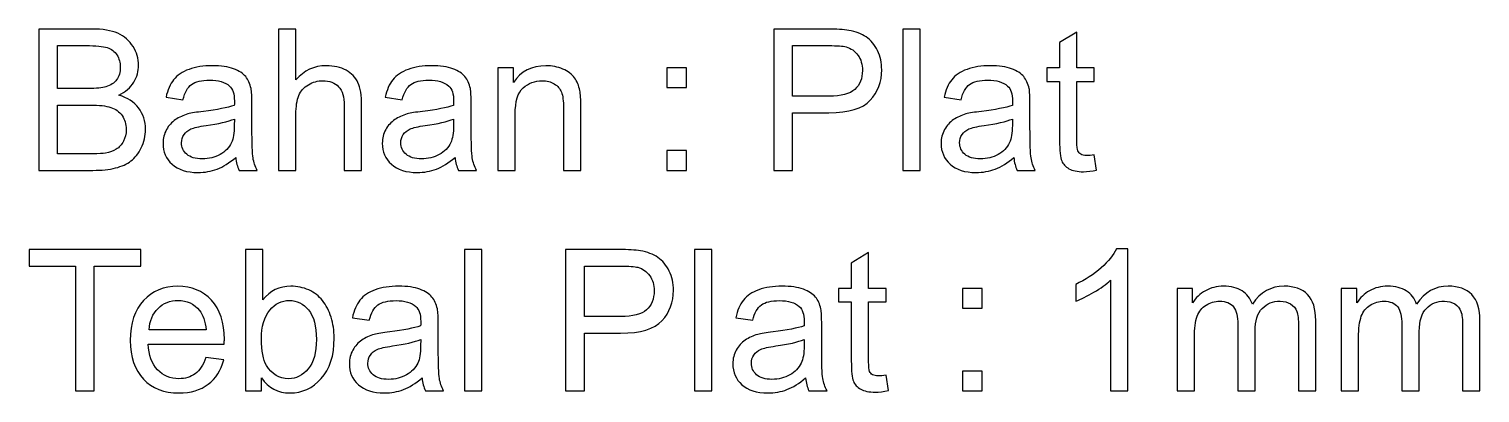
# Model space of a CAD drawing. Header units: centimetres. Extents: x -6.5 to 6.5, y -4 to 14.
# Drawn here: x -1.972 to 2.491, y 6.498 to 7.616 of the extents above; entities that cross this region are included whole.
import ezdxf

# ---------------------------------------------------------------- set-up
doc = ezdxf.new("R2010")
doc.units = ezdxf.units.CM
doc.header["$MEASUREMENT"] = 0
doc.layers.add('VISIBLE', color=7, linetype='Continuous')

msp = doc.modelspace()

# ---------------------------------------------------------------- linework, layer by layer
at = {"layer": 'VISIBLE'}
for points, knots in [([(-1.94165, 7.18218), (-1.94165, 7.18218), (-1.94165, 7.61628), (-1.94165, 7.61628), (-1.94165, 7.61628), (-1.77876, 7.61628), (-1.77876, 7.61628), (-1.74562, 7.61628), (-1.71904, 7.61194), (-1.69893, 7.60315), (-1.67893, 7.59436), (-1.66326, 7.58082), (-1.65195, 7.56253), (-1.64053, 7.54434), (-1.63487, 7.52524), (-1.63487, 7.50523), (-1.63487, 7.48674), (-1.63992, 7.46926), (-1.64992, 7.45289), (-1.65993, 7.43652), (-1.67509, 7.42328), (-1.6954, 7.41318), (-1.66912, 7.4055), (-1.64891, 7.39236), (-1.63487, 7.37377), (-1.62072, 7.35528), (-1.61365, 7.33335), (-1.61365, 7.30809), (-1.61365, 7.28767), (-1.61799, 7.26878), (-1.62658, 7.2513), (-1.63517, 7.23382), (-1.64578, 7.22038), (-1.65841, 7.21088), (-1.67104, 7.20148), (-1.68691, 7.19431), (-1.70591, 7.18946), (-1.725, 7.18461), (-1.74835, 7.18218), (-1.77603, 7.18218), (-1.77603, 7.18218), (-1.94165, 7.18218), (-1.94165, 7.18218)], [0, 0, 0, 0, 0.0714286, 0.0714286, 0.0714286, 0.1428571, 0.1428571, 0.1428571, 0.2142857, 0.2142857, 0.2142857, 0.2857143, 0.2857143, 0.2857143, 0.3571429, 0.3571429, 0.3571429, 0.4285714, 0.4285714, 0.4285714, 0.5, 0.5, 0.5, 0.5714286, 0.5714286, 0.5714286, 0.6428571, 0.6428571, 0.6428571, 0.7142857, 0.7142857, 0.7142857, 0.7857143, 0.7857143, 0.7857143, 0.8571429, 0.8571429, 0.8571429, 0.9285714, 0.9285714, 0.9285714, 1, 1, 1, 1]), ([(-1.20429, 7.18218), (-1.20429, 7.18218), (-1.20429, 7.61628), (-1.20429, 7.61628), (-1.20429, 7.61628), (-1.15094, 7.61628), (-1.15094, 7.61628), (-1.15094, 7.61628), (-1.15094, 7.46006), (-1.15094, 7.46006), (-1.12618, 7.48906), (-1.09496, 7.50351), (-1.05717, 7.50351), (-1.03403, 7.50351), (-1.01392, 7.49897), (-0.99674, 7.48977), (-0.97966, 7.48058), (-0.96744, 7.46794), (-0.96006, 7.45178), (-0.95268, 7.43561), (-0.94905, 7.41206), (-0.94905, 7.38135), (-0.94905, 7.38135), (-0.94905, 7.18218), (-0.94905, 7.18218), (-0.94905, 7.18218), (-1.0024, 7.18218), (-1.0024, 7.18218), (-1.0024, 7.18218), (-1.0024, 7.38114), (-1.0024, 7.38114), (-1.0024, 7.40772), (-1.00816, 7.42712), (-1.01958, 7.43925), (-1.0311, 7.45137), (-1.04727, 7.45744), (-1.06828, 7.45744), (-1.08395, 7.45744), (-1.0987, 7.45339), (-1.11254, 7.44521), (-1.12639, 7.43702), (-1.13619, 7.42591), (-1.14215, 7.41186), (-1.14801, 7.39792), (-1.15094, 7.37862), (-1.15094, 7.35396), (-1.15094, 7.35396), (-1.15094, 7.18218), (-1.15094, 7.18218), (-1.15094, 7.18218), (-1.20429, 7.18218), (-1.20429, 7.18218)], [0, 0, 0, 0, 0.0588235, 0.0588235, 0.0588235, 0.1176471, 0.1176471, 0.1176471, 0.1764706, 0.1764706, 0.1764706, 0.2352941, 0.2352941, 0.2352941, 0.2941176, 0.2941176, 0.2941176, 0.3529412, 0.3529412, 0.3529412, 0.4117647, 0.4117647, 0.4117647, 0.4705882, 0.4705882, 0.4705882, 0.5294118, 0.5294118, 0.5294118, 0.5882353, 0.5882353, 0.5882353, 0.6470588, 0.6470588, 0.6470588, 0.7058824, 0.7058824, 0.7058824, 0.7647059, 0.7647059, 0.7647059, 0.8235294, 0.8235294, 0.8235294, 0.8823529, 0.8823529, 0.8823529, 0.9411765, 0.9411765, 0.9411765, 1, 1, 1, 1]), ([(0.31932, 7.18218), (0.31932, 7.18218), (0.31932, 7.61628), (0.31932, 7.61628), (0.31932, 7.61628), (0.48322, 7.61628), (0.48322, 7.61628), (0.51202, 7.61628), (0.53405, 7.61487), (0.54931, 7.61214), (0.57063, 7.6086), (0.58852, 7.60183), (0.60297, 7.59193), (0.61742, 7.58193), (0.62904, 7.56798), (0.63783, 7.5501), (0.64662, 7.53221), (0.65096, 7.51251), (0.65096, 7.49098), (0.65096, 7.4542), (0.63924, 7.42298), (0.6157, 7.39751), (0.59226, 7.37195), (0.54971, 7.35922), (0.48828, 7.35922), (0.48828, 7.35922), (0.37692, 7.35922), (0.37692, 7.35922), (0.37692, 7.35922), (0.37692, 7.18218), (0.37692, 7.18218), (0.37692, 7.18218), (0.31932, 7.18218), (0.31932, 7.18218)], [0, 0, 0, 0, 0.0909091, 0.0909091, 0.0909091, 0.1818182, 0.1818182, 0.1818182, 0.2727273, 0.2727273, 0.2727273, 0.3636364, 0.3636364, 0.3636364, 0.4545455, 0.4545455, 0.4545455, 0.5454545, 0.5454545, 0.5454545, 0.6363636, 0.6363636, 0.6363636, 0.7272727, 0.7272727, 0.7272727, 0.8181818, 0.8181818, 0.8181818, 0.9090909, 0.9090909, 0.9090909, 1, 1, 1, 1]), ([(0.71584, 7.18218), (0.71584, 7.18218), (0.71584, 7.61628), (0.71584, 7.61628), (0.71584, 7.61628), (0.7692, 7.61628), (0.7692, 7.61628), (0.7692, 7.61628), (0.7692, 7.18218), (0.7692, 7.18218), (0.7692, 7.18218), (0.71584, 7.18218), (0.71584, 7.18218)], [0, 0, 0, 0, 0.25, 0.25, 0.25, 0.5, 0.5, 0.5, 0.75, 0.75, 0.75, 1, 1, 1, 1]), ([(1.30476, 7.22977), (1.30476, 7.22977), (1.31203, 7.18269), (1.31203, 7.18269), (1.29708, 7.17955), (1.28364, 7.17794), (1.27192, 7.17794), (1.25262, 7.17794), (1.23766, 7.18097), (1.22695, 7.18713), (1.21634, 7.1933), (1.20886, 7.20128), (1.20452, 7.21128), (1.20017, 7.22129), (1.19805, 7.2423), (1.19805, 7.27434), (1.19805, 7.27434), (1.19805, 7.45562), (1.19805, 7.45562), (1.19805, 7.45562), (1.15864, 7.45562), (1.15864, 7.45562), (1.15864, 7.45562), (1.15864, 7.49684), (1.15864, 7.49684), (1.15864, 7.49684), (1.19805, 7.49684), (1.19805, 7.49684), (1.19805, 7.49684), (1.19805, 7.57465), (1.19805, 7.57465), (1.19805, 7.57465), (1.2514, 7.60668), (1.2514, 7.60668), (1.2514, 7.60668), (1.2514, 7.49684), (1.2514, 7.49684), (1.2514, 7.49684), (1.30476, 7.49684), (1.30476, 7.49684), (1.30476, 7.49684), (1.30476, 7.45562), (1.30476, 7.45562), (1.30476, 7.45562), (1.2514, 7.45562), (1.2514, 7.45562), (1.2514, 7.45562), (1.2514, 7.2713), (1.2514, 7.2713), (1.2514, 7.25605), (1.25231, 7.24624), (1.25423, 7.2419), (1.25605, 7.23755), (1.25908, 7.23412), (1.26333, 7.23149), (1.26757, 7.22897), (1.27363, 7.22765), (1.28152, 7.22765), (1.28738, 7.22765), (1.29516, 7.22836), (1.30476, 7.22977)], [0, 0, 0, 0, 0.05, 0.05, 0.05, 0.1, 0.1, 0.1, 0.15, 0.15, 0.15, 0.2, 0.2, 0.2, 0.25, 0.25, 0.25, 0.3, 0.3, 0.3, 0.35, 0.35, 0.35, 0.4, 0.4, 0.4, 0.45, 0.45, 0.45, 0.5, 0.5, 0.5, 0.55, 0.55, 0.55, 0.6, 0.6, 0.6, 0.65, 0.65, 0.65, 0.7, 0.7, 0.7, 0.75, 0.75, 0.75, 0.8, 0.8, 0.8, 0.85, 0.85, 0.85, 0.9, 0.9, 0.9, 0.95, 0.95, 0.95, 1, 1, 1, 1]), ([(-1.88405, 7.43379), (-1.88405, 7.43379), (-1.79018, 7.43379), (-1.79018, 7.43379), (-1.76472, 7.43379), (-1.74643, 7.43551), (-1.73541, 7.43884), (-1.72076, 7.44319), (-1.70974, 7.45046), (-1.70237, 7.46057), (-1.69499, 7.47067), (-1.69125, 7.4833), (-1.69125, 7.49856), (-1.69125, 7.51301), (-1.69469, 7.52574), (-1.70166, 7.53666), (-1.70853, 7.54767), (-1.71844, 7.55525), (-1.73127, 7.55929), (-1.7441, 7.56333), (-1.76613, 7.56536), (-1.79725, 7.56536), (-1.79725, 7.56536), (-1.88405, 7.56536), (-1.88405, 7.56536), (-1.88405, 7.56536), (-1.88405, 7.43379), (-1.88405, 7.43379)], [0, 0, 0, 0, 0.1111111, 0.1111111, 0.1111111, 0.2222222, 0.2222222, 0.2222222, 0.3333333, 0.3333333, 0.3333333, 0.4444444, 0.4444444, 0.4444444, 0.5555556, 0.5555556, 0.5555556, 0.6666667, 0.6666667, 0.6666667, 0.7777778, 0.7777778, 0.7777778, 0.8888889, 0.8888889, 0.8888889, 1, 1, 1, 1]), ([(0.37692, 7.41015), (0.37692, 7.41015), (0.48909, 7.41015), (0.48909, 7.41015), (0.52627, 7.41015), (0.55254, 7.41702), (0.56821, 7.43086), (0.58377, 7.4447), (0.59155, 7.4641), (0.59155, 7.48927), (0.59155, 7.50735), (0.587, 7.52291), (0.57781, 7.53585), (0.56861, 7.54878), (0.55648, 7.55737), (0.54153, 7.56152), (0.53183, 7.56404), (0.51394, 7.56536), (0.48797, 7.56536), (0.48797, 7.56536), (0.37692, 7.56536), (0.37692, 7.56536), (0.37692, 7.56536), (0.37692, 7.41015), (0.37692, 7.41015)], [0, 0, 0, 0, 0.125, 0.125, 0.125, 0.25, 0.25, 0.25, 0.375, 0.375, 0.375, 0.5, 0.5, 0.5, 0.625, 0.625, 0.625, 0.75, 0.75, 0.75, 0.875, 0.875, 0.875, 1, 1, 1, 1]), ([(-1.33596, 7.22159), (-1.35577, 7.20471), (-1.37487, 7.19289), (-1.39316, 7.18592), (-1.41145, 7.17895), (-1.43105, 7.17551), (-1.45207, 7.17551), (-1.48663, 7.17551), (-1.5132, 7.1839), (-1.53179, 7.20077), (-1.55039, 7.21755), (-1.55968, 7.23907), (-1.55968, 7.26524), (-1.55968, 7.2806), (-1.55615, 7.29465), (-1.54917, 7.30738), (-1.5421, 7.32011), (-1.53291, 7.33022), (-1.52159, 7.3379), (-1.51017, 7.34558), (-1.49744, 7.35144), (-1.48319, 7.35538), (-1.47268, 7.35811), (-1.45682, 7.36073), (-1.4357, 7.36336), (-1.39265, 7.36841), (-1.36082, 7.37458), (-1.34051, 7.38165), (-1.34031, 7.38892), (-1.34021, 7.39357), (-1.34021, 7.39549), (-1.34021, 7.41712), (-1.34526, 7.43238), (-1.35536, 7.44127), (-1.36901, 7.45329), (-1.38932, 7.45925), (-1.41619, 7.45925), (-1.44136, 7.45925), (-1.45995, 7.45481), (-1.47187, 7.44602), (-1.4839, 7.43723), (-1.49269, 7.42166), (-1.49845, 7.39923), (-1.49845, 7.39923), (-1.55059, 7.40651), (-1.55059, 7.40651), (-1.54584, 7.42884), (-1.53806, 7.44693), (-1.52715, 7.46067), (-1.51623, 7.47441), (-1.50047, 7.48492), (-1.47986, 7.4924), (-1.45934, 7.49977), (-1.43539, 7.50351), (-1.40831, 7.50351), (-1.38143, 7.50351), (-1.35951, 7.50038), (-1.34263, 7.49402), (-1.32586, 7.48765), (-1.31343, 7.47977), (-1.30555, 7.47017), (-1.29767, 7.46057), (-1.29211, 7.44844), (-1.28887, 7.43379), (-1.28716, 7.4247), (-1.28625, 7.40833), (-1.28625, 7.38478), (-1.28625, 7.38478), (-1.28625, 7.31405), (-1.28625, 7.31405), (-1.28625, 7.26464), (-1.28514, 7.23341), (-1.28291, 7.22017), (-1.28079, 7.20694), (-1.27634, 7.19431), (-1.26988, 7.18218), (-1.26988, 7.18218), (-1.32566, 7.18218), (-1.32566, 7.18218), (-1.33101, 7.1934), (-1.33445, 7.20653), (-1.33596, 7.22159)], [0, 0, 0, 0, 0.037037, 0.037037, 0.037037, 0.0740741, 0.0740741, 0.0740741, 0.1111111, 0.1111111, 0.1111111, 0.1481481, 0.1481481, 0.1481481, 0.1851852, 0.1851852, 0.1851852, 0.2222222, 0.2222222, 0.2222222, 0.2592593, 0.2592593, 0.2592593, 0.2962963, 0.2962963, 0.2962963, 0.3333333, 0.3333333, 0.3333333, 0.3703704, 0.3703704, 0.3703704, 0.4074074, 0.4074074, 0.4074074, 0.4444444, 0.4444444, 0.4444444, 0.4814815, 0.4814815, 0.4814815, 0.5185185, 0.5185185, 0.5185185, 0.5555556, 0.5555556, 0.5555556, 0.5925926, 0.5925926, 0.5925926, 0.6296296, 0.6296296, 0.6296296, 0.6666667, 0.6666667, 0.6666667, 0.7037037, 0.7037037, 0.7037037, 0.7407407, 0.7407407, 0.7407407, 0.7777778, 0.7777778, 0.7777778, 0.8148148, 0.8148148, 0.8148148, 0.8518519, 0.8518519, 0.8518519, 0.8888889, 0.8888889, 0.8888889, 0.9259259, 0.9259259, 0.9259259, 0.962963, 0.962963, 0.962963, 1, 1, 1, 1]), ([(-0.66156, 7.22159), (-0.68137, 7.20471), (-0.70047, 7.19289), (-0.71876, 7.18592), (-0.73705, 7.17895), (-0.75665, 7.17551), (-0.77767, 7.17551), (-0.81223, 7.17551), (-0.8388, 7.1839), (-0.85739, 7.20077), (-0.87599, 7.21755), (-0.88528, 7.23907), (-0.88528, 7.26524), (-0.88528, 7.2806), (-0.88175, 7.29465), (-0.87477, 7.30738), (-0.8677, 7.32011), (-0.85851, 7.33022), (-0.84719, 7.3379), (-0.83577, 7.34558), (-0.82304, 7.35144), (-0.80879, 7.35538), (-0.79828, 7.35811), (-0.78242, 7.36073), (-0.7613, 7.36336), (-0.71825, 7.36841), (-0.68642, 7.37458), (-0.66611, 7.38165), (-0.66591, 7.38892), (-0.66581, 7.39357), (-0.66581, 7.39549), (-0.66581, 7.41712), (-0.67086, 7.43238), (-0.68096, 7.44127), (-0.69461, 7.45329), (-0.71492, 7.45925), (-0.74179, 7.45925), (-0.76696, 7.45925), (-0.78555, 7.45481), (-0.79747, 7.44602), (-0.8095, 7.43723), (-0.81829, 7.42166), (-0.82405, 7.39923), (-0.82405, 7.39923), (-0.87619, 7.40651), (-0.87619, 7.40651), (-0.87144, 7.42884), (-0.86366, 7.44693), (-0.85275, 7.46067), (-0.84183, 7.47441), (-0.82607, 7.48492), (-0.80546, 7.4924), (-0.78494, 7.49977), (-0.76099, 7.50351), (-0.73391, 7.50351), (-0.70703, 7.50351), (-0.68511, 7.50038), (-0.66823, 7.49402), (-0.65146, 7.48765), (-0.63903, 7.47977), (-0.63115, 7.47017), (-0.62327, 7.46057), (-0.61771, 7.44844), (-0.61447, 7.43379), (-0.61276, 7.4247), (-0.61185, 7.40833), (-0.61185, 7.38478), (-0.61185, 7.38478), (-0.61185, 7.31405), (-0.61185, 7.31405), (-0.61185, 7.26464), (-0.61074, 7.23341), (-0.60851, 7.22017), (-0.60639, 7.20694), (-0.60194, 7.19431), (-0.59548, 7.18218), (-0.59548, 7.18218), (-0.65126, 7.18218), (-0.65126, 7.18218), (-0.65661, 7.1934), (-0.66005, 7.20653), (-0.66156, 7.22159)], [0, 0, 0, 0, 0.037037, 0.037037, 0.037037, 0.0740741, 0.0740741, 0.0740741, 0.1111111, 0.1111111, 0.1111111, 0.1481481, 0.1481481, 0.1481481, 0.1851852, 0.1851852, 0.1851852, 0.2222222, 0.2222222, 0.2222222, 0.2592593, 0.2592593, 0.2592593, 0.2962963, 0.2962963, 0.2962963, 0.3333333, 0.3333333, 0.3333333, 0.3703704, 0.3703704, 0.3703704, 0.4074074, 0.4074074, 0.4074074, 0.4444444, 0.4444444, 0.4444444, 0.4814815, 0.4814815, 0.4814815, 0.5185185, 0.5185185, 0.5185185, 0.5555556, 0.5555556, 0.5555556, 0.5925926, 0.5925926, 0.5925926, 0.6296296, 0.6296296, 0.6296296, 0.6666667, 0.6666667, 0.6666667, 0.7037037, 0.7037037, 0.7037037, 0.7407407, 0.7407407, 0.7407407, 0.7777778, 0.7777778, 0.7777778, 0.8148148, 0.8148148, 0.8148148, 0.8518519, 0.8518519, 0.8518519, 0.8888889, 0.8888889, 0.8888889, 0.9259259, 0.9259259, 0.9259259, 0.962963, 0.962963, 0.962963, 1, 1, 1, 1]), ([(-0.52989, 7.18218), (-0.52989, 7.18218), (-0.52989, 7.49684), (-0.52989, 7.49684), (-0.52989, 7.49684), (-0.482, 7.49684), (-0.482, 7.49684), (-0.482, 7.49684), (-0.482, 7.45218), (-0.482, 7.45218), (-0.45896, 7.48644), (-0.42561, 7.50351), (-0.38206, 7.50351), (-0.36306, 7.50351), (-0.34568, 7.50008), (-0.32982, 7.49331), (-0.31395, 7.48654), (-0.30203, 7.47754), (-0.29415, 7.46653), (-0.28627, 7.45552), (-0.28071, 7.44238), (-0.27758, 7.42722), (-0.27566, 7.41732), (-0.27465, 7.40004), (-0.27465, 7.37538), (-0.27465, 7.37538), (-0.27465, 7.18218), (-0.27465, 7.18218), (-0.27465, 7.18218), (-0.328, 7.18218), (-0.328, 7.18218), (-0.328, 7.18218), (-0.328, 7.37336), (-0.328, 7.37336), (-0.328, 7.39509), (-0.33002, 7.41136), (-0.33416, 7.42207), (-0.33831, 7.43278), (-0.34568, 7.44137), (-0.35619, 7.44784), (-0.3667, 7.4542), (-0.37913, 7.45744), (-0.39328, 7.45744), (-0.41591, 7.45744), (-0.43541, 7.45026), (-0.45189, 7.43581), (-0.46836, 7.42146), (-0.47654, 7.39408), (-0.47654, 7.35386), (-0.47654, 7.35386), (-0.47654, 7.18218), (-0.47654, 7.18218), (-0.47654, 7.18218), (-0.52989, 7.18218), (-0.52989, 7.18218)], [0, 0, 0, 0, 0.0555556, 0.0555556, 0.0555556, 0.1111111, 0.1111111, 0.1111111, 0.1666667, 0.1666667, 0.1666667, 0.2222222, 0.2222222, 0.2222222, 0.2777778, 0.2777778, 0.2777778, 0.3333333, 0.3333333, 0.3333333, 0.3888889, 0.3888889, 0.3888889, 0.4444444, 0.4444444, 0.4444444, 0.5, 0.5, 0.5, 0.5555556, 0.5555556, 0.5555556, 0.6111111, 0.6111111, 0.6111111, 0.6666667, 0.6666667, 0.6666667, 0.7222222, 0.7222222, 0.7222222, 0.7777778, 0.7777778, 0.7777778, 0.8333333, 0.8333333, 0.8333333, 0.8888889, 0.8888889, 0.8888889, 0.9444444, 0.9444444, 0.9444444, 1, 1, 1, 1]), ([(1.05729, 7.22159), (1.03748, 7.20471), (1.01838, 7.19289), (1.00009, 7.18592), (0.9818, 7.17895), (0.9622, 7.17551), (0.94118, 7.17551), (0.90662, 7.17551), (0.88005, 7.1839), (0.86146, 7.20077), (0.84286, 7.21755), (0.83357, 7.23907), (0.83357, 7.26524), (0.83357, 7.2806), (0.8371, 7.29465), (0.84408, 7.30738), (0.85115, 7.32011), (0.86034, 7.33022), (0.87166, 7.3379), (0.88308, 7.34558), (0.89581, 7.35144), (0.91006, 7.35538), (0.92057, 7.35811), (0.93643, 7.36073), (0.95755, 7.36336), (1.0006, 7.36841), (1.03243, 7.37458), (1.05274, 7.38165), (1.05294, 7.38892), (1.05304, 7.39357), (1.05304, 7.39549), (1.05304, 7.41712), (1.04799, 7.43238), (1.03789, 7.44127), (1.02424, 7.45329), (1.00393, 7.45925), (0.97706, 7.45925), (0.95189, 7.45925), (0.9333, 7.45481), (0.92138, 7.44602), (0.90935, 7.43723), (0.90056, 7.42166), (0.8948, 7.39923), (0.8948, 7.39923), (0.84266, 7.40651), (0.84266, 7.40651), (0.84741, 7.42884), (0.85519, 7.44693), (0.8661, 7.46067), (0.87702, 7.47441), (0.89278, 7.48492), (0.91339, 7.4924), (0.93391, 7.49977), (0.95786, 7.50351), (0.98494, 7.50351), (1.01182, 7.50351), (1.03374, 7.50038), (1.05062, 7.49402), (1.06739, 7.48765), (1.07982, 7.47977), (1.0877, 7.47017), (1.09558, 7.46057), (1.10114, 7.44844), (1.10438, 7.43379), (1.10609, 7.4247), (1.107, 7.40833), (1.107, 7.38478), (1.107, 7.38478), (1.107, 7.31405), (1.107, 7.31405), (1.107, 7.26464), (1.10811, 7.23341), (1.11034, 7.22017), (1.11246, 7.20694), (1.11691, 7.19431), (1.12337, 7.18218), (1.12337, 7.18218), (1.06759, 7.18218), (1.06759, 7.18218), (1.06224, 7.1934), (1.0588, 7.20653), (1.05729, 7.22159)], [0, 0, 0, 0, 0.037037, 0.037037, 0.037037, 0.0740741, 0.0740741, 0.0740741, 0.1111111, 0.1111111, 0.1111111, 0.1481481, 0.1481481, 0.1481481, 0.1851852, 0.1851852, 0.1851852, 0.2222222, 0.2222222, 0.2222222, 0.2592593, 0.2592593, 0.2592593, 0.2962963, 0.2962963, 0.2962963, 0.3333333, 0.3333333, 0.3333333, 0.3703704, 0.3703704, 0.3703704, 0.4074074, 0.4074074, 0.4074074, 0.4444444, 0.4444444, 0.4444444, 0.4814815, 0.4814815, 0.4814815, 0.5185185, 0.5185185, 0.5185185, 0.5555556, 0.5555556, 0.5555556, 0.5925926, 0.5925926, 0.5925926, 0.6296296, 0.6296296, 0.6296296, 0.6666667, 0.6666667, 0.6666667, 0.7037037, 0.7037037, 0.7037037, 0.7407407, 0.7407407, 0.7407407, 0.7777778, 0.7777778, 0.7777778, 0.8148148, 0.8148148, 0.8148148, 0.8518519, 0.8518519, 0.8518519, 0.8888889, 0.8888889, 0.8888889, 0.9259259, 0.9259259, 0.9259259, 0.962963, 0.962963, 0.962963, 1, 1, 1, 1]), ([(-0.00969, 7.43622), (-0.00969, 7.43622), (-0.00969, 7.49684), (-0.00969, 7.49684), (-0.00969, 7.49684), (0.05094, 7.49684), (0.05094, 7.49684), (0.05094, 7.49684), (0.05094, 7.43622), (0.05094, 7.43622), (0.05094, 7.43622), (-0.00969, 7.43622), (-0.00969, 7.43622)], [0, 0, 0, 0, 0.25, 0.25, 0.25, 0.5, 0.5, 0.5, 0.75, 0.75, 0.75, 1, 1, 1, 1]), ([(-1.88405, 7.23311), (-1.88405, 7.23311), (-1.77593, 7.23311), (-1.77593, 7.23311), (-1.75734, 7.23311), (-1.7443, 7.23382), (-1.73672, 7.23523), (-1.72359, 7.23755), (-1.71247, 7.2415), (-1.70358, 7.24705), (-1.69469, 7.25261), (-1.68741, 7.26069), (-1.68165, 7.2713), (-1.67589, 7.28191), (-1.67306, 7.29414), (-1.67306, 7.30799), (-1.67306, 7.32425), (-1.67721, 7.3383), (-1.68559, 7.35032), (-1.69388, 7.36235), (-1.7054, 7.37074), (-1.72015, 7.37559), (-1.7348, 7.38044), (-1.75603, 7.38286), (-1.78361, 7.38286), (-1.78361, 7.38286), (-1.88405, 7.38286), (-1.88405, 7.38286), (-1.88405, 7.38286), (-1.88405, 7.23311), (-1.88405, 7.23311)], [0, 0, 0, 0, 0.1, 0.1, 0.1, 0.2, 0.2, 0.2, 0.3, 0.3, 0.3, 0.4, 0.4, 0.4, 0.5, 0.5, 0.5, 0.6, 0.6, 0.6, 0.7, 0.7, 0.7, 0.8, 0.8, 0.8, 0.9, 0.9, 0.9, 1, 1, 1, 1]), ([(-1.34021, 7.33982), (-1.35961, 7.33193), (-1.38871, 7.32526), (-1.42751, 7.31981), (-1.44954, 7.31668), (-1.4651, 7.31314), (-1.4742, 7.3092), (-1.48329, 7.30526), (-1.49026, 7.2995), (-1.49521, 7.29202), (-1.50017, 7.28444), (-1.50269, 7.27605), (-1.50269, 7.26676), (-1.50269, 7.25271), (-1.49734, 7.24089), (-1.48652, 7.23149), (-1.47571, 7.22209), (-1.45995, 7.21734), (-1.43923, 7.21734), (-1.41872, 7.21734), (-1.40043, 7.22179), (-1.38436, 7.23078), (-1.3684, 7.23968), (-1.35658, 7.2519), (-1.3491, 7.26736), (-1.34334, 7.27939), (-1.34051, 7.29707), (-1.34051, 7.32041), (-1.34051, 7.32041), (-1.34021, 7.33982), (-1.34021, 7.33982)], [0, 0, 0, 0, 0.1, 0.1, 0.1, 0.2, 0.2, 0.2, 0.3, 0.3, 0.3, 0.4, 0.4, 0.4, 0.5, 0.5, 0.5, 0.6, 0.6, 0.6, 0.7, 0.7, 0.7, 0.8, 0.8, 0.8, 0.9, 0.9, 0.9, 1, 1, 1, 1]), ([(-0.66581, 7.33982), (-0.68521, 7.33193), (-0.71431, 7.32526), (-0.75311, 7.31981), (-0.77514, 7.31668), (-0.7907, 7.31314), (-0.7998, 7.3092), (-0.80889, 7.30526), (-0.81586, 7.2995), (-0.82081, 7.29202), (-0.82577, 7.28444), (-0.82829, 7.27605), (-0.82829, 7.26676), (-0.82829, 7.25271), (-0.82294, 7.24089), (-0.81212, 7.23149), (-0.80131, 7.22209), (-0.78555, 7.21734), (-0.76483, 7.21734), (-0.74432, 7.21734), (-0.72603, 7.22179), (-0.70996, 7.23078), (-0.694, 7.23968), (-0.68218, 7.2519), (-0.6747, 7.26736), (-0.66894, 7.27939), (-0.66611, 7.29707), (-0.66611, 7.32041), (-0.66611, 7.32041), (-0.66581, 7.33982), (-0.66581, 7.33982)], [0, 0, 0, 0, 0.1, 0.1, 0.1, 0.2, 0.2, 0.2, 0.3, 0.3, 0.3, 0.4, 0.4, 0.4, 0.5, 0.5, 0.5, 0.6, 0.6, 0.6, 0.7, 0.7, 0.7, 0.8, 0.8, 0.8, 0.9, 0.9, 0.9, 1, 1, 1, 1]), ([(1.05304, 7.33982), (1.03364, 7.33193), (1.00454, 7.32526), (0.96574, 7.31981), (0.94371, 7.31668), (0.92815, 7.31314), (0.91905, 7.3092), (0.90996, 7.30526), (0.90299, 7.2995), (0.89804, 7.29202), (0.89308, 7.28444), (0.89056, 7.27605), (0.89056, 7.26676), (0.89056, 7.25271), (0.89591, 7.24089), (0.90673, 7.23149), (0.91754, 7.22209), (0.9333, 7.21734), (0.95402, 7.21734), (0.97453, 7.21734), (0.99282, 7.22179), (1.00889, 7.23078), (1.02485, 7.23968), (1.03667, 7.2519), (1.04415, 7.26736), (1.04991, 7.27939), (1.05274, 7.29707), (1.05274, 7.32041), (1.05274, 7.32041), (1.05304, 7.33982), (1.05304, 7.33982)], [0, 0, 0, 0, 0.1, 0.1, 0.1, 0.2, 0.2, 0.2, 0.3, 0.3, 0.3, 0.4, 0.4, 0.4, 0.5, 0.5, 0.5, 0.6, 0.6, 0.6, 0.7, 0.7, 0.7, 0.8, 0.8, 0.8, 0.9, 0.9, 0.9, 1, 1, 1, 1]), ([(-0.00969, 7.18218), (-0.00969, 7.18218), (-0.00969, 7.24281), (-0.00969, 7.24281), (-0.00969, 7.24281), (0.05094, 7.24281), (0.05094, 7.24281), (0.05094, 7.24281), (0.05094, 7.18218), (0.05094, 7.18218), (0.05094, 7.18218), (-0.00969, 7.18218), (-0.00969, 7.18218)], [0, 0, 0, 0, 0.25, 0.25, 0.25, 0.5, 0.5, 0.5, 0.75, 0.75, 0.75, 1, 1, 1, 1]), ([(-1.82888, 6.50486), (-1.82888, 6.50486), (-1.82888, 6.88804), (-1.82888, 6.88804), (-1.82888, 6.88804), (-1.97197, 6.88804), (-1.97197, 6.88804), (-1.97197, 6.88804), (-1.97197, 6.93896), (-1.97197, 6.93896), (-1.97197, 6.93896), (-1.6282, 6.93896), (-1.6282, 6.93896), (-1.6282, 6.93896), (-1.6282, 6.88804), (-1.6282, 6.88804), (-1.6282, 6.88804), (-1.77128, 6.88804), (-1.77128, 6.88804), (-1.77128, 6.88804), (-1.77128, 6.50486), (-1.77128, 6.50486), (-1.77128, 6.50486), (-1.82888, 6.50486), (-1.82888, 6.50486)], [0, 0, 0, 0, 0.125, 0.125, 0.125, 0.25, 0.25, 0.25, 0.375, 0.375, 0.375, 0.5, 0.5, 0.5, 0.625, 0.625, 0.625, 0.75, 0.75, 0.75, 0.875, 0.875, 0.875, 1, 1, 1, 1]), ([(-1.25645, 6.50486), (-1.25645, 6.50486), (-1.30616, 6.50486), (-1.30616, 6.50486), (-1.30616, 6.50486), (-1.30616, 6.93896), (-1.30616, 6.93896), (-1.30616, 6.93896), (-1.25281, 6.93896), (-1.25281, 6.93896), (-1.25281, 6.93896), (-1.25281, 6.78406), (-1.25281, 6.78406), (-1.23027, 6.81215), (-1.20158, 6.82619), (-1.16661, 6.82619), (-1.14731, 6.82619), (-1.12892, 6.82235), (-1.11164, 6.81457), (-1.09436, 6.80679), (-1.08022, 6.79578), (-1.069, 6.78173), (-1.05789, 6.76759), (-1.04909, 6.75061), (-1.04283, 6.7307), (-1.03646, 6.7109), (-1.03333, 6.68958), (-1.03333, 6.66694), (-1.03333, 6.61318), (-1.04667, 6.57155), (-1.07324, 6.54225), (-1.09992, 6.51284), (-1.13185, 6.49819), (-1.16914, 6.49819), (-1.20622, 6.49819), (-1.23533, 6.51365), (-1.25645, 6.54447), (-1.25645, 6.54447), (-1.25645, 6.50486), (-1.25645, 6.50486)], [0, 0, 0, 0, 0.0769231, 0.0769231, 0.0769231, 0.1538462, 0.1538462, 0.1538462, 0.2307692, 0.2307692, 0.2307692, 0.3076923, 0.3076923, 0.3076923, 0.3846154, 0.3846154, 0.3846154, 0.4615385, 0.4615385, 0.4615385, 0.5384615, 0.5384615, 0.5384615, 0.6153846, 0.6153846, 0.6153846, 0.6923077, 0.6923077, 0.6923077, 0.7692308, 0.7692308, 0.7692308, 0.8461538, 0.8461538, 0.8461538, 0.9230769, 0.9230769, 0.9230769, 1, 1, 1, 1]), ([(-0.63237, 6.50486), (-0.63237, 6.50486), (-0.63237, 6.93896), (-0.63237, 6.93896), (-0.63237, 6.93896), (-0.57901, 6.93896), (-0.57901, 6.93896), (-0.57901, 6.93896), (-0.57901, 6.50486), (-0.57901, 6.50486), (-0.57901, 6.50486), (-0.63237, 6.50486), (-0.63237, 6.50486)], [0, 0, 0, 0, 0.25, 0.25, 0.25, 0.5, 0.5, 0.5, 0.75, 0.75, 0.75, 1, 1, 1, 1]), ([(-0.32134, 6.50486), (-0.32134, 6.50486), (-0.32134, 6.93896), (-0.32134, 6.93896), (-0.32134, 6.93896), (-0.15744, 6.93896), (-0.15744, 6.93896), (-0.12864, 6.93896), (-0.10661, 6.93755), (-0.09135, 6.93482), (-0.07003, 6.93128), (-0.05214, 6.92451), (-0.03769, 6.91461), (-0.02324, 6.90461), (-0.01162, 6.89066), (-0.00283, 6.87278), (0.00596, 6.85489), (0.0103, 6.83519), (0.0103, 6.81366), (0.0103, 6.77688), (-0.00142, 6.74566), (-0.02496, 6.72019), (-0.0484, 6.69463), (-0.09095, 6.6819), (-0.15238, 6.6819), (-0.15238, 6.6819), (-0.26374, 6.6819), (-0.26374, 6.6819), (-0.26374, 6.6819), (-0.26374, 6.50486), (-0.26374, 6.50486), (-0.26374, 6.50486), (-0.32134, 6.50486), (-0.32134, 6.50486)], [0, 0, 0, 0, 0.0909091, 0.0909091, 0.0909091, 0.1818182, 0.1818182, 0.1818182, 0.2727273, 0.2727273, 0.2727273, 0.3636364, 0.3636364, 0.3636364, 0.4545455, 0.4545455, 0.4545455, 0.5454545, 0.5454545, 0.5454545, 0.6363636, 0.6363636, 0.6363636, 0.7272727, 0.7272727, 0.7272727, 0.8181818, 0.8181818, 0.8181818, 0.9090909, 0.9090909, 0.9090909, 1, 1, 1, 1]), ([(0.07518, 6.50486), (0.07518, 6.50486), (0.07518, 6.93896), (0.07518, 6.93896), (0.07518, 6.93896), (0.12854, 6.93896), (0.12854, 6.93896), (0.12854, 6.93896), (0.12854, 6.50486), (0.12854, 6.50486), (0.12854, 6.50486), (0.07518, 6.50486), (0.07518, 6.50486)], [0, 0, 0, 0, 0.25, 0.25, 0.25, 0.5, 0.5, 0.5, 0.75, 0.75, 0.75, 1, 1, 1, 1]), ([(0.6641, 6.55245), (0.6641, 6.55245), (0.67137, 6.50537), (0.67137, 6.50537), (0.65642, 6.50223), (0.64298, 6.50062), (0.63126, 6.50062), (0.61196, 6.50062), (0.597, 6.50365), (0.58629, 6.50981), (0.57568, 6.51598), (0.5682, 6.52396), (0.56386, 6.53396), (0.55951, 6.54397), (0.55739, 6.56498), (0.55739, 6.59702), (0.55739, 6.59702), (0.55739, 6.7783), (0.55739, 6.7783), (0.55739, 6.7783), (0.51798, 6.7783), (0.51798, 6.7783), (0.51798, 6.7783), (0.51798, 6.81952), (0.51798, 6.81952), (0.51798, 6.81952), (0.55739, 6.81952), (0.55739, 6.81952), (0.55739, 6.81952), (0.55739, 6.89733), (0.55739, 6.89733), (0.55739, 6.89733), (0.61074, 6.92936), (0.61074, 6.92936), (0.61074, 6.92936), (0.61074, 6.81952), (0.61074, 6.81952), (0.61074, 6.81952), (0.6641, 6.81952), (0.6641, 6.81952), (0.6641, 6.81952), (0.6641, 6.7783), (0.6641, 6.7783), (0.6641, 6.7783), (0.61074, 6.7783), (0.61074, 6.7783), (0.61074, 6.7783), (0.61074, 6.59398), (0.61074, 6.59398), (0.61074, 6.57873), (0.61165, 6.56892), (0.61357, 6.56458), (0.61539, 6.56023), (0.61842, 6.5568), (0.62267, 6.55417), (0.62691, 6.55165), (0.63297, 6.55033), (0.64086, 6.55033), (0.64672, 6.55033), (0.6545, 6.55104), (0.6641, 6.55245)], [0, 0, 0, 0, 0.05, 0.05, 0.05, 0.1, 0.1, 0.1, 0.15, 0.15, 0.15, 0.2, 0.2, 0.2, 0.25, 0.25, 0.25, 0.3, 0.3, 0.3, 0.35, 0.35, 0.35, 0.4, 0.4, 0.4, 0.45, 0.45, 0.45, 0.5, 0.5, 0.5, 0.55, 0.55, 0.55, 0.6, 0.6, 0.6, 0.65, 0.65, 0.65, 0.7, 0.7, 0.7, 0.75, 0.75, 0.75, 0.8, 0.8, 0.8, 0.85, 0.85, 0.85, 0.9, 0.9, 0.9, 0.95, 0.95, 0.95, 1, 1, 1, 1]), ([(1.40762, 6.50486), (1.40762, 6.50486), (1.35427, 6.50486), (1.35427, 6.50486), (1.35427, 6.50486), (1.35427, 6.84458), (1.35427, 6.84458), (1.34143, 6.83226), (1.32456, 6.82003), (1.30374, 6.8078), (1.28293, 6.79558), (1.26413, 6.78638), (1.24756, 6.78032), (1.24756, 6.78032), (1.24756, 6.83185), (1.24756, 6.83185), (1.27737, 6.8458), (1.30344, 6.86277), (1.32577, 6.88278), (1.3481, 6.90269), (1.36397, 6.92199), (1.37326, 6.94078), (1.37326, 6.94078), (1.40762, 6.94078), (1.40762, 6.94078), (1.40762, 6.94078), (1.40762, 6.50486), (1.40762, 6.50486)], [0, 0, 0, 0, 0.1111111, 0.1111111, 0.1111111, 0.2222222, 0.2222222, 0.2222222, 0.3333333, 0.3333333, 0.3333333, 0.4444444, 0.4444444, 0.4444444, 0.5555556, 0.5555556, 0.5555556, 0.6666667, 0.6666667, 0.6666667, 0.7777778, 0.7777778, 0.7777778, 0.8888889, 0.8888889, 0.8888889, 1, 1, 1, 1]), ([(-0.26374, 6.73283), (-0.26374, 6.73283), (-0.15157, 6.73283), (-0.15157, 6.73283), (-0.11439, 6.73283), (-0.08812, 6.7397), (-0.07245, 6.75354), (-0.05689, 6.76738), (-0.04911, 6.78678), (-0.04911, 6.81195), (-0.04911, 6.83003), (-0.05366, 6.84559), (-0.06285, 6.85853), (-0.07205, 6.87146), (-0.08418, 6.88005), (-0.09913, 6.8842), (-0.10883, 6.88672), (-0.12672, 6.88804), (-0.15269, 6.88804), (-0.15269, 6.88804), (-0.26374, 6.88804), (-0.26374, 6.88804), (-0.26374, 6.88804), (-0.26374, 6.73283), (-0.26374, 6.73283)], [0, 0, 0, 0, 0.125, 0.125, 0.125, 0.25, 0.25, 0.25, 0.375, 0.375, 0.375, 0.5, 0.5, 0.5, 0.625, 0.625, 0.625, 0.75, 0.75, 0.75, 0.875, 0.875, 0.875, 1, 1, 1, 1]), ([(-1.42813, 6.60672), (-1.42813, 6.60672), (-1.37296, 6.59944), (-1.37296, 6.59944), (-1.38154, 6.56741), (-1.39761, 6.54245), (-1.42105, 6.52477), (-1.4445, 6.50708), (-1.47441, 6.49819), (-1.51089, 6.49819), (-1.55676, 6.49819), (-1.59314, 6.51234), (-1.62002, 6.54063), (-1.6469, 6.56882), (-1.66034, 6.60854), (-1.66034, 6.65956), (-1.66034, 6.71231), (-1.6468, 6.75334), (-1.61961, 6.78244), (-1.59243, 6.81164), (-1.55717, 6.82619), (-1.51382, 6.82619), (-1.47188, 6.82619), (-1.43763, 6.81195), (-1.41105, 6.78335), (-1.38448, 6.75475), (-1.37114, 6.71454), (-1.37114, 6.6627), (-1.37114, 6.65956), (-1.37124, 6.65482), (-1.37144, 6.64855), (-1.37144, 6.64855), (-1.60577, 6.64855), (-1.60577, 6.64855), (-1.60375, 6.61409), (-1.59405, 6.58762), (-1.57647, 6.56933), (-1.55899, 6.55104), (-1.53706, 6.54184), (-1.51089, 6.54184), (-1.49138, 6.54184), (-1.47471, 6.547), (-1.46097, 6.5573), (-1.44713, 6.56761), (-1.43621, 6.58408), (-1.42813, 6.60672)], [0, 0, 0, 0, 0.0666667, 0.0666667, 0.0666667, 0.1333333, 0.1333333, 0.1333333, 0.2, 0.2, 0.2, 0.2666667, 0.2666667, 0.2666667, 0.3333333, 0.3333333, 0.3333333, 0.4, 0.4, 0.4, 0.4666667, 0.4666667, 0.4666667, 0.5333333, 0.5333333, 0.5333333, 0.6, 0.6, 0.6, 0.6666667, 0.6666667, 0.6666667, 0.7333333, 0.7333333, 0.7333333, 0.8, 0.8, 0.8, 0.8666667, 0.8666667, 0.8666667, 0.9333333, 0.9333333, 0.9333333, 1, 1, 1, 1]), ([(-0.76282, 6.54427), (-0.78263, 6.52739), (-0.80173, 6.51557), (-0.82002, 6.5086), (-0.83831, 6.50163), (-0.85791, 6.49819), (-0.87893, 6.49819), (-0.91349, 6.49819), (-0.94006, 6.50658), (-0.95865, 6.52345), (-0.97725, 6.54023), (-0.98654, 6.56175), (-0.98654, 6.58792), (-0.98654, 6.60328), (-0.98301, 6.61733), (-0.97603, 6.63006), (-0.96896, 6.64279), (-0.95977, 6.6529), (-0.94845, 6.66058), (-0.93703, 6.66826), (-0.9243, 6.67412), (-0.91005, 6.67806), (-0.89954, 6.68079), (-0.88368, 6.68341), (-0.86256, 6.68604), (-0.81951, 6.69109), (-0.78768, 6.69726), (-0.76737, 6.70433), (-0.76717, 6.7116), (-0.76707, 6.71625), (-0.76707, 6.71817), (-0.76707, 6.7398), (-0.77212, 6.75506), (-0.78222, 6.76395), (-0.79587, 6.77597), (-0.81618, 6.78193), (-0.84305, 6.78193), (-0.86822, 6.78193), (-0.88681, 6.77749), (-0.89873, 6.7687), (-0.91076, 6.75991), (-0.91955, 6.74434), (-0.92531, 6.72191), (-0.92531, 6.72191), (-0.97745, 6.72919), (-0.97745, 6.72919), (-0.9727, 6.75152), (-0.96492, 6.76961), (-0.95401, 6.78335), (-0.94309, 6.79709), (-0.92733, 6.8076), (-0.90672, 6.81508), (-0.8862, 6.82245), (-0.86225, 6.82619), (-0.83517, 6.82619), (-0.80829, 6.82619), (-0.78637, 6.82306), (-0.76949, 6.8167), (-0.75272, 6.81033), (-0.74029, 6.80245), (-0.73241, 6.79285), (-0.72453, 6.78325), (-0.71897, 6.77112), (-0.71573, 6.75647), (-0.71402, 6.74738), (-0.71311, 6.73101), (-0.71311, 6.70746), (-0.71311, 6.70746), (-0.71311, 6.63673), (-0.71311, 6.63673), (-0.71311, 6.58732), (-0.712, 6.55609), (-0.70977, 6.54285), (-0.70765, 6.52962), (-0.7032, 6.51699), (-0.69674, 6.50486), (-0.69674, 6.50486), (-0.75252, 6.50486), (-0.75252, 6.50486), (-0.75787, 6.51608), (-0.76131, 6.52921), (-0.76282, 6.54427)], [0, 0, 0, 0, 0.037037, 0.037037, 0.037037, 0.0740741, 0.0740741, 0.0740741, 0.1111111, 0.1111111, 0.1111111, 0.1481481, 0.1481481, 0.1481481, 0.1851852, 0.1851852, 0.1851852, 0.2222222, 0.2222222, 0.2222222, 0.2592593, 0.2592593, 0.2592593, 0.2962963, 0.2962963, 0.2962963, 0.3333333, 0.3333333, 0.3333333, 0.3703704, 0.3703704, 0.3703704, 0.4074074, 0.4074074, 0.4074074, 0.4444444, 0.4444444, 0.4444444, 0.4814815, 0.4814815, 0.4814815, 0.5185185, 0.5185185, 0.5185185, 0.5555556, 0.5555556, 0.5555556, 0.5925926, 0.5925926, 0.5925926, 0.6296296, 0.6296296, 0.6296296, 0.6666667, 0.6666667, 0.6666667, 0.7037037, 0.7037037, 0.7037037, 0.7407407, 0.7407407, 0.7407407, 0.7777778, 0.7777778, 0.7777778, 0.8148148, 0.8148148, 0.8148148, 0.8518519, 0.8518519, 0.8518519, 0.8888889, 0.8888889, 0.8888889, 0.9259259, 0.9259259, 0.9259259, 0.962963, 0.962963, 0.962963, 1, 1, 1, 1]), ([(0.41663, 6.54427), (0.39682, 6.52739), (0.37772, 6.51557), (0.35943, 6.5086), (0.34114, 6.50163), (0.32154, 6.49819), (0.30052, 6.49819), (0.26596, 6.49819), (0.23939, 6.50658), (0.2208, 6.52345), (0.2022, 6.54023), (0.19291, 6.56175), (0.19291, 6.58792), (0.19291, 6.60328), (0.19644, 6.61733), (0.20342, 6.63006), (0.21049, 6.64279), (0.21968, 6.6529), (0.231, 6.66058), (0.24242, 6.66826), (0.25515, 6.67412), (0.2694, 6.67806), (0.27991, 6.68079), (0.29577, 6.68341), (0.31689, 6.68604), (0.35994, 6.69109), (0.39177, 6.69726), (0.41208, 6.70433), (0.41228, 6.7116), (0.41238, 6.71625), (0.41238, 6.71817), (0.41238, 6.7398), (0.40733, 6.75506), (0.39723, 6.76395), (0.38358, 6.77597), (0.36327, 6.78193), (0.3364, 6.78193), (0.31123, 6.78193), (0.29264, 6.77749), (0.28072, 6.7687), (0.26869, 6.75991), (0.2599, 6.74434), (0.25414, 6.72191), (0.25414, 6.72191), (0.202, 6.72919), (0.202, 6.72919), (0.20675, 6.75152), (0.21453, 6.76961), (0.22544, 6.78335), (0.23636, 6.79709), (0.25212, 6.8076), (0.27273, 6.81508), (0.29325, 6.82245), (0.3172, 6.82619), (0.34428, 6.82619), (0.37116, 6.82619), (0.39308, 6.82306), (0.40996, 6.8167), (0.42673, 6.81033), (0.43916, 6.80245), (0.44704, 6.79285), (0.45492, 6.78325), (0.46048, 6.77112), (0.46372, 6.75647), (0.46543, 6.74738), (0.46634, 6.73101), (0.46634, 6.70746), (0.46634, 6.70746), (0.46634, 6.63673), (0.46634, 6.63673), (0.46634, 6.58732), (0.46745, 6.55609), (0.46968, 6.54285), (0.4718, 6.52962), (0.47625, 6.51699), (0.48271, 6.50486), (0.48271, 6.50486), (0.42693, 6.50486), (0.42693, 6.50486), (0.42158, 6.51608), (0.41814, 6.52921), (0.41663, 6.54427)], [0, 0, 0, 0, 0.037037, 0.037037, 0.037037, 0.0740741, 0.0740741, 0.0740741, 0.1111111, 0.1111111, 0.1111111, 0.1481481, 0.1481481, 0.1481481, 0.1851852, 0.1851852, 0.1851852, 0.2222222, 0.2222222, 0.2222222, 0.2592593, 0.2592593, 0.2592593, 0.2962963, 0.2962963, 0.2962963, 0.3333333, 0.3333333, 0.3333333, 0.3703704, 0.3703704, 0.3703704, 0.4074074, 0.4074074, 0.4074074, 0.4444444, 0.4444444, 0.4444444, 0.4814815, 0.4814815, 0.4814815, 0.5185185, 0.5185185, 0.5185185, 0.5555556, 0.5555556, 0.5555556, 0.5925926, 0.5925926, 0.5925926, 0.6296296, 0.6296296, 0.6296296, 0.6666667, 0.6666667, 0.6666667, 0.7037037, 0.7037037, 0.7037037, 0.7407407, 0.7407407, 0.7407407, 0.7777778, 0.7777778, 0.7777778, 0.8148148, 0.8148148, 0.8148148, 0.8518519, 0.8518519, 0.8518519, 0.8888889, 0.8888889, 0.8888889, 0.9259259, 0.9259259, 0.9259259, 0.962963, 0.962963, 0.962963, 1, 1, 1, 1]), ([(0.89975, 6.7589), (0.89975, 6.7589), (0.89975, 6.81952), (0.89975, 6.81952), (0.89975, 6.81952), (0.96038, 6.81952), (0.96038, 6.81952), (0.96038, 6.81952), (0.96038, 6.7589), (0.96038, 6.7589), (0.96038, 6.7589), (0.89975, 6.7589), (0.89975, 6.7589)], [0, 0, 0, 0, 0.25, 0.25, 0.25, 0.5, 0.5, 0.5, 0.75, 0.75, 0.75, 1, 1, 1, 1]), ([(1.5593, 6.50486), (1.5593, 6.50486), (1.5593, 6.81952), (1.5593, 6.81952), (1.5593, 6.81952), (1.60719, 6.81952), (1.60719, 6.81952), (1.60719, 6.81952), (1.60719, 6.77506), (1.60719, 6.77506), (1.61699, 6.79042), (1.63013, 6.80285), (1.6465, 6.81215), (1.66287, 6.82155), (1.68146, 6.82619), (1.70238, 6.82619), (1.72562, 6.82619), (1.74472, 6.82134), (1.75957, 6.81174), (1.77443, 6.80204), (1.78494, 6.7886), (1.791, 6.77122), (1.81606, 6.8079), (1.8485, 6.82619), (1.88851, 6.82619), (1.91984, 6.82619), (1.94399, 6.8176), (1.96076, 6.80033), (1.97764, 6.78305), (1.98612, 6.75647), (1.98612, 6.7206), (1.98612, 6.7206), (1.98612, 6.50486), (1.98612, 6.50486), (1.98612, 6.50486), (1.93277, 6.50486), (1.93277, 6.50486), (1.93277, 6.50486), (1.93277, 6.70291), (1.93277, 6.70291), (1.93277, 6.72413), (1.93095, 6.73949), (1.92752, 6.74889), (1.92408, 6.75829), (1.91781, 6.76577), (1.90862, 6.77153), (1.89952, 6.77729), (1.88881, 6.78012), (1.87659, 6.78012), (1.85436, 6.78012), (1.83597, 6.77274), (1.82131, 6.75809), (1.80666, 6.74333), (1.79939, 6.71979), (1.79939, 6.68745), (1.79939, 6.68745), (1.79939, 6.50486), (1.79939, 6.50486), (1.79939, 6.50486), (1.74603, 6.50486), (1.74603, 6.50486), (1.74603, 6.50486), (1.74603, 6.70908), (1.74603, 6.70908), (1.74603, 6.73272), (1.74169, 6.75051), (1.733, 6.76233), (1.72431, 6.77415), (1.71006, 6.78012), (1.69035, 6.78012), (1.6754, 6.78012), (1.66156, 6.77617), (1.64882, 6.76829), (1.63609, 6.76041), (1.6269, 6.74889), (1.62114, 6.73363), (1.61548, 6.71848), (1.61265, 6.69655), (1.61265, 6.66795), (1.61265, 6.66795), (1.61265, 6.50486), (1.61265, 6.50486), (1.61265, 6.50486), (1.5593, 6.50486), (1.5593, 6.50486)], [0, 0, 0, 0, 0.0357143, 0.0357143, 0.0357143, 0.0714286, 0.0714286, 0.0714286, 0.1071429, 0.1071429, 0.1071429, 0.1428571, 0.1428571, 0.1428571, 0.1785714, 0.1785714, 0.1785714, 0.2142857, 0.2142857, 0.2142857, 0.25, 0.25, 0.25, 0.2857143, 0.2857143, 0.2857143, 0.3214286, 0.3214286, 0.3214286, 0.3571429, 0.3571429, 0.3571429, 0.3928571, 0.3928571, 0.3928571, 0.4285714, 0.4285714, 0.4285714, 0.4642857, 0.4642857, 0.4642857, 0.5, 0.5, 0.5, 0.5357143, 0.5357143, 0.5357143, 0.5714286, 0.5714286, 0.5714286, 0.6071429, 0.6071429, 0.6071429, 0.6428571, 0.6428571, 0.6428571, 0.6785714, 0.6785714, 0.6785714, 0.7142857, 0.7142857, 0.7142857, 0.75, 0.75, 0.75, 0.7857143, 0.7857143, 0.7857143, 0.8214286, 0.8214286, 0.8214286, 0.8571429, 0.8571429, 0.8571429, 0.8928571, 0.8928571, 0.8928571, 0.9285714, 0.9285714, 0.9285714, 0.9642857, 0.9642857, 0.9642857, 1, 1, 1, 1]), ([(2.06434, 6.50486), (2.06434, 6.50486), (2.06434, 6.81952), (2.06434, 6.81952), (2.06434, 6.81952), (2.11223, 6.81952), (2.11223, 6.81952), (2.11223, 6.81952), (2.11223, 6.77506), (2.11223, 6.77506), (2.12203, 6.79042), (2.13517, 6.80285), (2.15154, 6.81215), (2.16791, 6.82155), (2.1865, 6.82619), (2.20742, 6.82619), (2.23066, 6.82619), (2.24976, 6.82134), (2.26461, 6.81174), (2.27947, 6.80204), (2.28998, 6.7886), (2.29604, 6.77122), (2.3211, 6.8079), (2.35354, 6.82619), (2.39355, 6.82619), (2.42488, 6.82619), (2.44903, 6.8176), (2.4658, 6.80033), (2.48268, 6.78305), (2.49116, 6.75647), (2.49116, 6.7206), (2.49116, 6.7206), (2.49116, 6.50486), (2.49116, 6.50486), (2.49116, 6.50486), (2.43781, 6.50486), (2.43781, 6.50486), (2.43781, 6.50486), (2.43781, 6.70291), (2.43781, 6.70291), (2.43781, 6.72413), (2.43599, 6.73949), (2.43256, 6.74889), (2.42912, 6.75829), (2.42285, 6.76577), (2.41366, 6.77153), (2.40456, 6.77729), (2.39385, 6.78012), (2.38163, 6.78012), (2.3594, 6.78012), (2.34101, 6.77274), (2.32635, 6.75809), (2.3117, 6.74333), (2.30443, 6.71979), (2.30443, 6.68745), (2.30443, 6.68745), (2.30443, 6.50486), (2.30443, 6.50486), (2.30443, 6.50486), (2.25107, 6.50486), (2.25107, 6.50486), (2.25107, 6.50486), (2.25107, 6.70908), (2.25107, 6.70908), (2.25107, 6.73272), (2.24673, 6.75051), (2.23804, 6.76233), (2.22935, 6.77415), (2.2151, 6.78012), (2.19539, 6.78012), (2.18044, 6.78012), (2.1666, 6.77617), (2.15386, 6.76829), (2.14113, 6.76041), (2.13194, 6.74889), (2.12618, 6.73363), (2.12052, 6.71848), (2.11769, 6.69655), (2.11769, 6.66795), (2.11769, 6.66795), (2.11769, 6.50486), (2.11769, 6.50486), (2.11769, 6.50486), (2.06434, 6.50486), (2.06434, 6.50486)], [0, 0, 0, 0, 0.0357143, 0.0357143, 0.0357143, 0.0714286, 0.0714286, 0.0714286, 0.1071429, 0.1071429, 0.1071429, 0.1428571, 0.1428571, 0.1428571, 0.1785714, 0.1785714, 0.1785714, 0.2142857, 0.2142857, 0.2142857, 0.25, 0.25, 0.25, 0.2857143, 0.2857143, 0.2857143, 0.3214286, 0.3214286, 0.3214286, 0.3571429, 0.3571429, 0.3571429, 0.3928571, 0.3928571, 0.3928571, 0.4285714, 0.4285714, 0.4285714, 0.4642857, 0.4642857, 0.4642857, 0.5, 0.5, 0.5, 0.5357143, 0.5357143, 0.5357143, 0.5714286, 0.5714286, 0.5714286, 0.6071429, 0.6071429, 0.6071429, 0.6428571, 0.6428571, 0.6428571, 0.6785714, 0.6785714, 0.6785714, 0.7142857, 0.7142857, 0.7142857, 0.75, 0.75, 0.75, 0.7857143, 0.7857143, 0.7857143, 0.8214286, 0.8214286, 0.8214286, 0.8571429, 0.8571429, 0.8571429, 0.8928571, 0.8928571, 0.8928571, 0.9285714, 0.9285714, 0.9285714, 0.9642857, 0.9642857, 0.9642857, 1, 1, 1, 1]), ([(-1.60274, 6.6922), (-1.60274, 6.6922), (-1.42752, 6.6922), (-1.42752, 6.6922), (-1.42985, 6.71868), (-1.43662, 6.73848), (-1.44763, 6.75172), (-1.46451, 6.77223), (-1.48653, 6.78254), (-1.51351, 6.78254), (-1.53797, 6.78254), (-1.55848, 6.77436), (-1.57515, 6.75799), (-1.59173, 6.74162), (-1.60092, 6.71969), (-1.60274, 6.6922)], [0, 0, 0, 0, 0.2, 0.2, 0.2, 0.4, 0.4, 0.4, 0.6, 0.6, 0.6, 0.8, 0.8, 0.8, 1, 1, 1, 1]), ([(-1.25705, 6.66452), (-1.25705, 6.62693), (-1.2519, 6.59974), (-1.24169, 6.58297), (-1.22492, 6.55559), (-1.20228, 6.54184), (-1.17369, 6.54184), (-1.15034, 6.54184), (-1.13024, 6.55195), (-1.11336, 6.57216), (-1.09638, 6.59237), (-1.0879, 6.62248), (-1.0879, 6.6625), (-1.0879, 6.70352), (-1.09598, 6.73373), (-1.11225, 6.75324), (-1.12852, 6.77274), (-1.14822, 6.78254), (-1.17126, 6.78254), (-1.1946, 6.78254), (-1.21471, 6.77244), (-1.23159, 6.75223), (-1.24856, 6.73202), (-1.25705, 6.70281), (-1.25705, 6.66452)], [0, 0, 0, 0, 0.125, 0.125, 0.125, 0.25, 0.25, 0.25, 0.375, 0.375, 0.375, 0.5, 0.5, 0.5, 0.625, 0.625, 0.625, 0.75, 0.75, 0.75, 0.875, 0.875, 0.875, 1, 1, 1, 1]), ([(-0.76707, 6.6625), (-0.78647, 6.65461), (-0.81557, 6.64794), (-0.85437, 6.64249), (-0.8764, 6.63936), (-0.89196, 6.63582), (-0.90106, 6.63188), (-0.91015, 6.62794), (-0.91712, 6.62218), (-0.92207, 6.6147), (-0.92703, 6.60712), (-0.92955, 6.59873), (-0.92955, 6.58944), (-0.92955, 6.57539), (-0.9242, 6.56357), (-0.91338, 6.55417), (-0.90257, 6.54477), (-0.88681, 6.54002), (-0.86609, 6.54002), (-0.84558, 6.54002), (-0.82729, 6.54447), (-0.81122, 6.55346), (-0.79526, 6.56236), (-0.78344, 6.57458), (-0.77596, 6.59004), (-0.7702, 6.60207), (-0.76737, 6.61975), (-0.76737, 6.64309), (-0.76737, 6.64309), (-0.76707, 6.6625), (-0.76707, 6.6625)], [0, 0, 0, 0, 0.1, 0.1, 0.1, 0.2, 0.2, 0.2, 0.3, 0.3, 0.3, 0.4, 0.4, 0.4, 0.5, 0.5, 0.5, 0.6, 0.6, 0.6, 0.7, 0.7, 0.7, 0.8, 0.8, 0.8, 0.9, 0.9, 0.9, 1, 1, 1, 1]), ([(0.41238, 6.6625), (0.39298, 6.65461), (0.36388, 6.64794), (0.32508, 6.64249), (0.30305, 6.63936), (0.28749, 6.63582), (0.27839, 6.63188), (0.2693, 6.62794), (0.26233, 6.62218), (0.25738, 6.6147), (0.25242, 6.60712), (0.2499, 6.59873), (0.2499, 6.58944), (0.2499, 6.57539), (0.25525, 6.56357), (0.26607, 6.55417), (0.27688, 6.54477), (0.29264, 6.54002), (0.31336, 6.54002), (0.33387, 6.54002), (0.35216, 6.54447), (0.36823, 6.55346), (0.38419, 6.56236), (0.39601, 6.57458), (0.40349, 6.59004), (0.40925, 6.60207), (0.41208, 6.61975), (0.41208, 6.64309), (0.41208, 6.64309), (0.41238, 6.6625), (0.41238, 6.6625)], [0, 0, 0, 0, 0.1, 0.1, 0.1, 0.2, 0.2, 0.2, 0.3, 0.3, 0.3, 0.4, 0.4, 0.4, 0.5, 0.5, 0.5, 0.6, 0.6, 0.6, 0.7, 0.7, 0.7, 0.8, 0.8, 0.8, 0.9, 0.9, 0.9, 1, 1, 1, 1]), ([(0.89975, 6.50486), (0.89975, 6.50486), (0.89975, 6.56549), (0.89975, 6.56549), (0.89975, 6.56549), (0.96038, 6.56549), (0.96038, 6.56549), (0.96038, 6.56549), (0.96038, 6.50486), (0.96038, 6.50486), (0.96038, 6.50486), (0.89975, 6.50486), (0.89975, 6.50486)], [0, 0, 0, 0, 0.25, 0.25, 0.25, 0.5, 0.5, 0.5, 0.75, 0.75, 0.75, 1, 1, 1, 1])]:
    msp.add_open_spline(points, degree=3, knots=knots, dxfattribs=at)

doc.saveas('drawing.dxf')
